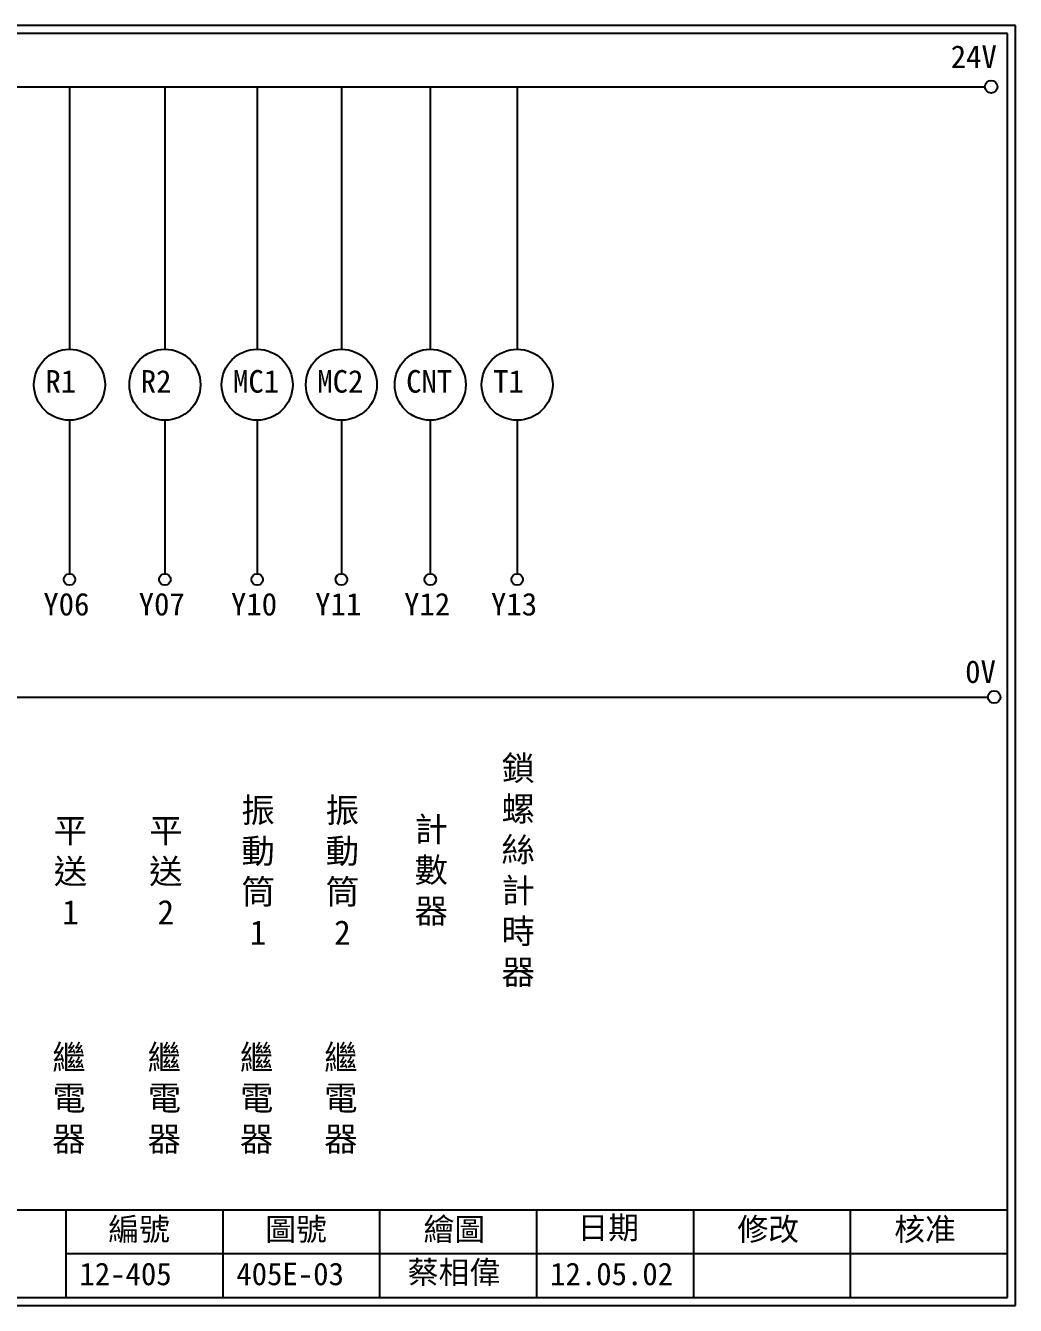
# Model space of a CAD drawing. Extents: x 926 to 1213, y 3 to 207.
# Drawn here: x 1055 to 1212.7, y 3 to 207 of the extents above; entities that cross this region are included whole.
import ezdxf

# ---------------------------------------------------------------- set-up
doc = ezdxf.new("R2010")
doc.units = 0
doc.layers.get('0').update_dxf_attribs({"linetype": 'CONTINUOUS'})
doc.layers.add('圖框層', color=7, linetype='CONTINUOUS')
doc.layers.add('標尺寸層', color=3, linetype='CONTINUOUS')
doc.styles.add('CNS', font='romanc.shx', dxfattribs={"bigfont": 'chineset.shx'})
doc.styles.add('STSL', font='KAIU.TTF')

msp = doc.modelspace()

# ---------------------------------------------------------------- linework, layer by layer
for centre in [(1208.88, 197.22), (1209.36, 99.96)]:
    msp.add_circle(centre, 1)
at = {"layer": '圖框層', "color": 7}
for p, q in [((1212.74, 206.97), (925.74, 206.97)), ((1212.74, 3), (1212.74, 206.97)), ((1211.49, 205.72), (926.99, 205.72)), ((1211.49, 4.25), (1211.49, 205.72)), ((926.99, 18.25), (1211.49, 18.25)), ((1061.49, 4.25), (1061.49, 18.25)), ((1086.49, 4.25), (1086.49, 18.25)), ((1111.49, 4.25), (1111.49, 18.25)), ((1136.49, 4.25), (1136.49, 18.25)), ((1161.49, 4.25), (1161.49, 18.25)), ((1186.49, 4.25), (1186.49, 18.25)), ((1061.49, 11.25), (1211.49, 11.25)), ((926.99, 4.25), (1211.49, 4.25)), ((925.74, 3), (1212.74, 3))]:
    msp.add_line(p, q, dxfattribs=at)
at = {"layer": '標尺寸層', "color": 7}
for p, q in [((930.28, 197.22), (1207.88, 197.22)), ((1062.03, 197.22), (1062.03, 155.39)), ((1077.23, 197.22), (1077.23, 155.39)), ((1091.93, 197.22), (1091.93, 155.39)), ((1105.35, 197.22), (1105.35, 155.39)), ((1119.51, 197.22), (1119.51, 155.39)), ((1133.36, 197.22), (1133.36, 155.39)), ((1062.03, 144.07), (1062.03, 119.62)), ((1077.23, 144.07), (1077.23, 119.62)), ((1091.93, 144.07), (1091.93, 119.62)), ((1105.35, 144.07), (1105.35, 119.62)), ((1119.51, 144.07), (1119.51, 119.62)), ((1133.36, 144.07), (1133.36, 119.62)), ((930.49, 99.96), (1208.36, 99.96))]:
    msp.add_line(p, q, dxfattribs=at)
for centre, radius in [((1062.03, 149.73), 5.66), ((1077.23, 149.73), 5.66), ((1091.93, 149.73), 5.66), ((1105.35, 149.73), 5.66), ((1119.51, 149.73), 5.66), ((1133.36, 149.73), 5.66), ((1062.03, 118.7), 0.92), ((1077.23, 118.7), 0.92), ((1091.93, 118.7), 0.92), ((1105.35, 118.7), 0.92), ((1119.51, 118.7), 0.92), ((1133.36, 118.7), 0.92)]:
    msp.add_circle(centre, radius, dxfattribs=at)

# ---------------------------------------------------------------- texts
at = {"layer": '圖框層', "color": 4, "style": 'STSL'}
for s, p in [('24V', (1202.44, 200.22)), ('R1', (1058.19, 148.47)), ('R2', (1073.38, 148.47)), ('MC1', (1088.08, 148.47)), ('MC2', (1101.51, 148.47)), ('CNT', (1115.67, 148.47)), ('T1', (1129.52, 148.47)), ('Y06', (1057.86, 112.96)), ('Y07', (1073.06, 112.96)), ('Y10', (1087.76, 112.96)), ('Y11', (1101.18, 112.96)), ('Y12', (1115.34, 112.96)), ('Y13', (1129.19, 112.96)), ('0V', (1204.74, 102.2)), ('編號', (1068.21, 13.34)), ('圖號', (1093.21, 13.34)), ('繪圖', (1118.44, 13.34)), ('日期', (1142.96, 13.59)), ('修改', (1168.44, 13.34)), ('核准', (1193.44, 13.34)), ('蔡相偉', (1115.93, 6.47)), ('12-405', (1063.61, 6.22)), ('405E-03', (1088.61, 6.22)), ('12.05.02', (1138.61, 6.22))]:
    msp.add_text(s, height=3.6, dxfattribs=at).set_placement(p)
at = {"layer": '標尺寸層', "color": 7, "char_height": 3.9, "attachment_point": 5, "style": 'CNS'}
for s, insert, width in [('{\\fDFKai-SB|b0|i0|c136|p65;鎖螺絲計時器}', (1133.52, 72.17), 2.8481), ('{\\fDFKai-SB|b0|i0|c136|p65;振動筒\\P1}', (1092.08, 72.17), 2.8481), ('{\\fDFKai-SB|b0|i0|c136|p65;振動筒\\P2}', (1105.51, 72.17), 2.8481), ('{\\fDFKai-SB|b0|i0|c136|p65;平送\\P1}', (1062.18, 72.17), 2.8481), ('{\\fDFKai-SB|b0|i0|c136|p65;平送\\P2}', (1077.38, 72.17), 2.8481), ('{\\fDFKai-SB|b0|i0|c136|p65;計數器}', (1119.67, 72.17), 2.8481), ('{\\fDFKai-SB|b0|i0|c136|p65;繼電器}', (1061.95, 35.84), 8.6627), ('{\\fDFKai-SB|b0|i0|c136|p65;繼電器}', (1077.14, 35.84), 8.6627), ('{\\fDFKai-SB|b0|i0|c136|p65;繼電器}', (1091.85, 35.84), 8.6627), ('{\\fDFKai-SB|b0|i0|c136|p65;繼電器}', (1105.27, 35.84), 8.6627)]:
    msp.add_mtext(s, dxfattribs=dict(at, insert=insert, width=width))

doc.saveas('drawing.dxf')
